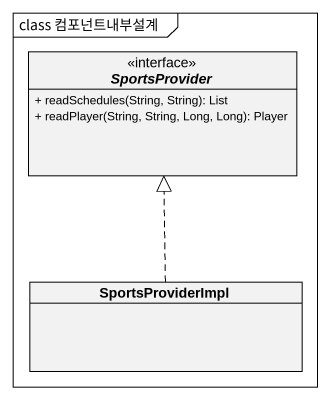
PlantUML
@startuml
mainframe class 컴포넌트내부설계
hide circle
hide empty members
skinparam classAttributeIconSize 0
interface SportsProvider <<interface>> {
  + readSchedules(String, String): List
  + readPlayer(String, String, Long, Long): Player
}
class SportsProviderImpl
SportsProviderImpl .up.|> SportsProvider
@enduml
